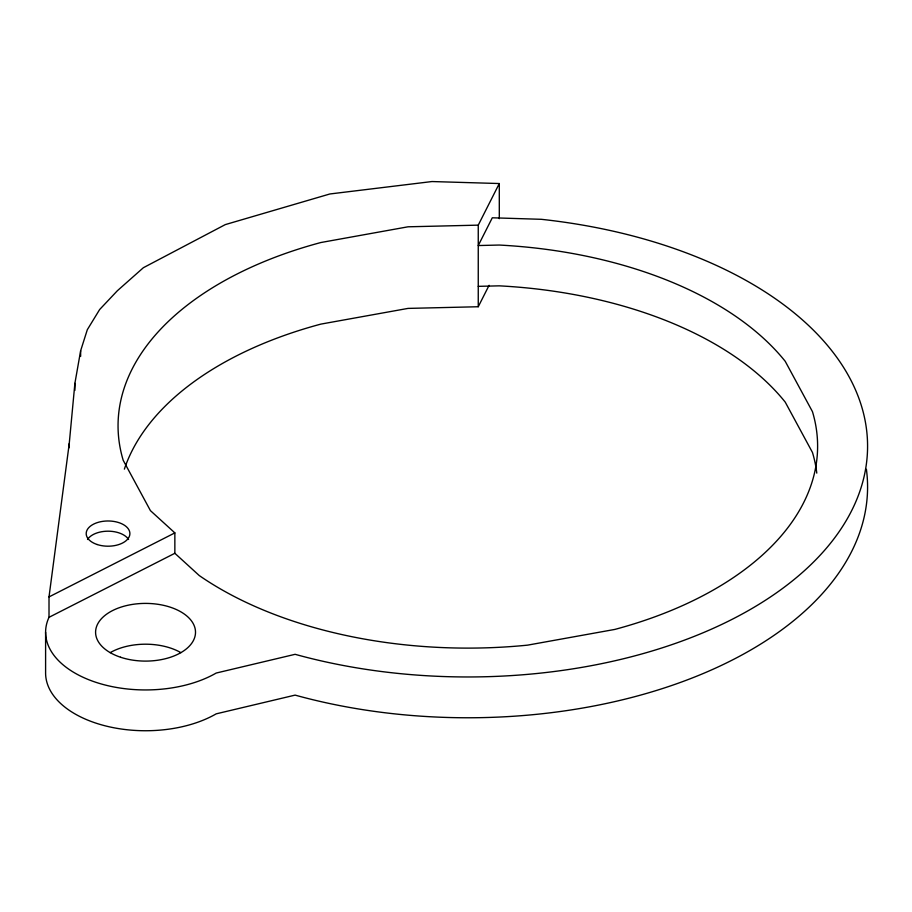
<?xml version="1.0" encoding="UTF-8"?>
<svg xmlns="http://www.w3.org/2000/svg" width="912" height="912" viewBox="0 0 912 912"><rect width="100%" height="100%" fill="white"/><g stroke="black" fill="none" stroke-linecap="round" stroke-linejoin="round"><path stroke-width="1.37" d="M499.297 183.54L478.253 225.139L408.017 226.803L320.864 242.524A349.786 201.94 0 0 0 123.2 460.298L150.423 510.629L174.853 532.893L174.853 553.288L199.272 575.563A349.786 201.94 0 0 0 527.638 645.137L614.802 629.428A349.786 201.94 0 0 0 812.455 411.643L785.232 361.323A349.786 201.94 0 0 0 499.252 245.043L478.253 245.545L492.298 217.786L541.363 219.313A399.752 230.793 0 0 1 847.795 517.868A399.752 230.793 0 0 1 295.112 654.314L216.201 673.045A99.932 57.695 0 0 1 95.566 682.21A99.932 57.695 0 0 1 49.009 617.31L49.009 596.915L69.255 443.483L74.898 383.325L80.644 350.744L87.313 329.711L99.647 309.533L117.363 290.746L143.378 267.706L225.298 224.603L329.893 193.971L432.003 181.545L499.297 183.54L499.297 218.709M124.374 469.133A349.786 201.94 0 0 1 320.864 324.113L408.017 308.404L478.253 306.74L489.094 285.308M49.009 596.915L174.853 532.893M49.009 617.31L174.853 553.288M478.253 286.345L499.252 285.844A349.786 201.94 0 0 1 785.232 402.124L812.455 452.443A349.786 201.94 0 0 1 816.787 473.123M478.253 225.139L478.253 306.74M80.644 350.744L80.644 356.375M74.898 383.325L74.898 390.359M69.255 443.483L69.255 447.701M45.6 632.244L45.6 673.045A99.932 57.695 0 0 0 107.297 726.351A99.932 57.695 0 0 0 216.201 713.845L295.112 695.115A399.752 230.793 0 0 0 866.4 469.258M110.204 652.65A49.966 28.853 0 0 1 180.872 652.65M87.529 539.482A21.842 12.608 0 0 1 108.049 531.183A21.842 12.608 0 0 1 128.581 539.482M120.555 657.233A49.966 28.853 0 0 0 195.51 632.244A49.966 28.853 0 0 0 120.555 607.267A49.966 28.853 0 0 0 120.555 657.233M97.128 544.51A21.842 12.608 0 0 0 129.892 533.588A21.842 12.608 0 0 0 97.128 522.667A21.842 12.608 0 0 0 97.128 544.51"/></g></svg>
